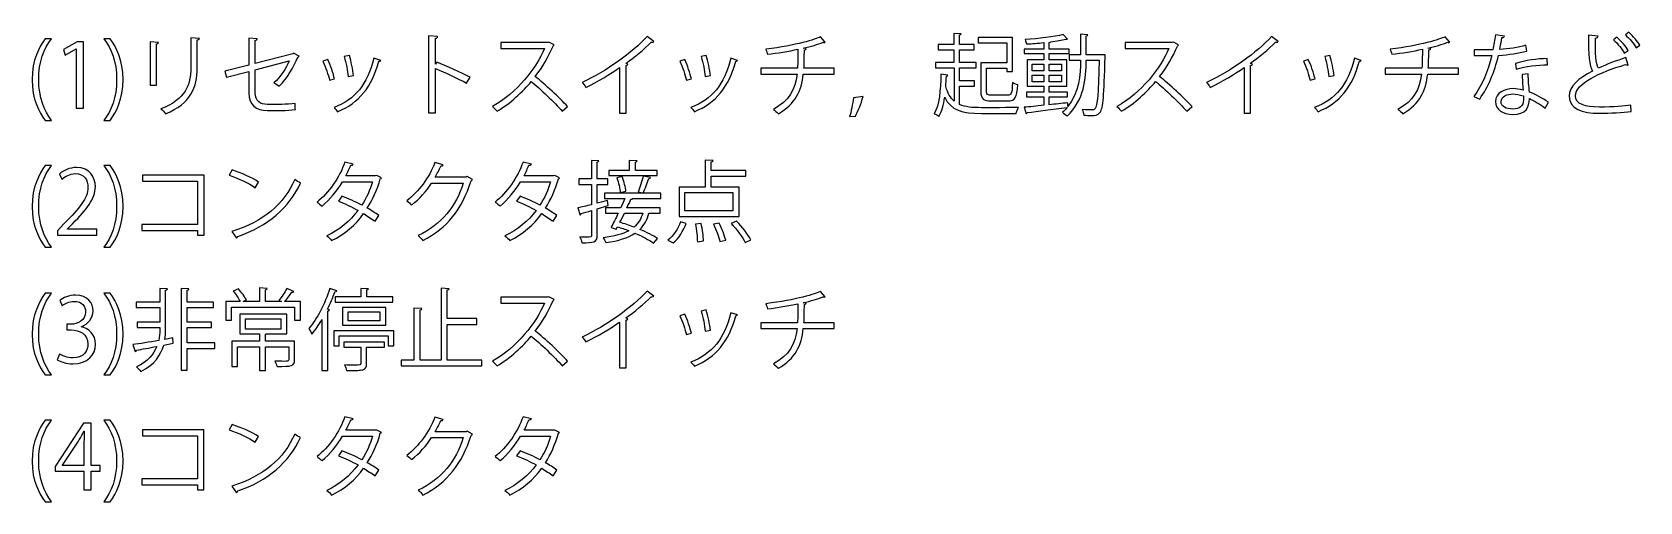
# Model space of a CAD drawing. Extents: x 55 to 793, y 34 to 1048.
# Drawn here: x 72.7 to 241, y 462.9 to 512.1 of the extents above; entities that cross this region are included whole.
import ezdxf

# ---------------------------------------------------------------- set-up
doc = ezdxf.new("R2010")
doc.units = 0
doc.layers.add('1', color=7, linetype='CONTINUOUS')

msp = doc.modelspace()

# ---------------------------------------------------------------- linework, layer by layer
at = {"layer": '1', "color": 7}
for points in [[(115.11328, 511.65184), (114.17578, 511.71434), (114.17578, 503.65184), (114.87891, 503.65184), (114.87891, 508.29246)], [(137.73823, 511.12059), (137.03515, 511.63621)], [(155.68752, 511.05801), (155.20314, 511.60489)], [(169.92578, 511.93309), (169.16015, 511.97999), (169.16015, 510.80812), (167.51953, 510.80812), (167.51953, 510.24562), (169.16015, 510.24562), (169.16015, 508.93312), (167.23828, 508.93312), (167.23828, 508.35499), (169.17578, 508.35499), (169.17578, 504.88624)], [(171.30078, 506.44871), (171.30078, 507.01121), (169.7539, 507.01121), (169.7539, 508.35496), (171.47265, 508.35496), (171.47265, 508.93309), (169.7539, 508.93309), (169.7539, 510.24559), (171.28515, 510.24559), (171.28515, 510.80809), (169.7539, 510.80809), (169.7539, 511.80809)], [(181.0468, 511.37064), (180.57805, 511.85501)], [(183.17187, 511.83939), (182.40625, 511.90189), (182.40625, 509.74564), (181.23437, 509.74564), (181.23437, 509.16751), (182.40625, 509.16751)], [(183, 509.74564), (183, 511.71439)], [(203.0976, 511.12064), (202.39453, 511.63626)], [(221.04681, 511.05806), (220.56244, 511.60494)], [(226.80076, 511.69878), (225.83196, 511.82376)], [(236.57806, 511.69876), (235.56245, 511.77686)], [(239.79681, 512.10501), (239.43744, 511.82376)], [(74.6875, 511.41751), (74.046875, 511.41751)], [(80.828125, 511.41751), (80.1875, 511.41751)], [(85.89453, 511.02684), (85.019531, 511.08934), (85.019531, 506.57371), (85.675781, 506.57371)], [(85.675781, 506.57371), (85.675781, 510.87059)], [(89.285156, 511.51121), (89.285156, 508.33934)], [(90.175781, 511.44871), (89.285156, 511.51121)], [(89.95703, 508.33934), (89.95703, 511.29246)], [(96.238284, 511.41749), (95.347659, 511.46439), (95.347659, 508.63626), (92.847659, 508.01126), (93.00391, 507.38626), (95.347659, 507.99564), (95.347659, 505.74564)], [(100.03516, 509.90184), (99.94141, 509.82374), (96.019534, 508.80812), (96.019534, 511.22999)], [(100.62886, 509.58935), (100.03516, 509.90184)], [(115.01953, 508.94871), (114.87891, 508.74559), (114.87891, 511.46434)], [(126.76953, 511.05809), (126.64453, 511.01119), (121.72265, 511.01119), (121.72265, 510.38619), (126.28515, 510.38619)], [(127.30078, 510.76119), (126.76953, 511.05809)], [(153.70315, 510.40184), (153.39065, 510.43304)], [(172.5664, 505.85496), (172.5664, 508.32371), (174.6914, 508.32371), (174.6914, 507.99559), (175.28515, 507.99559), (175.28515, 511.55809), (171.70703, 511.55809), (171.70703, 510.97996), (174.6914, 510.97996), (174.6914, 508.88621), (171.97265, 508.88621)], [(178.56243, 511.01126), (178.56243, 510.33939), (176.5, 510.33939), (176.5, 509.85501), (178.5625, 509.85501), (178.5625, 509.19876), (176.82812, 509.19876), (176.82812, 506.44876), (178.5625, 506.44876), (178.5625, 505.82376), (176.76562, 505.82376), (176.76562, 505.32376), (178.5625, 505.32376), (178.5625, 504.44876)], [(179.14062, 504.51126), (179.14062, 505.32376), (181.04687, 505.32376), (181.04687, 505.82376), (179.14062, 505.82376), (179.14062, 506.44876), (180.98437, 506.44876), (180.98437, 509.19876), (179.14062, 509.19876), (179.14062, 509.85501), (181.21875, 509.85501), (181.21875, 510.33939), (179.14062, 510.33939), (179.14062, 511.02689)], [(192.1289, 511.05814), (192.0039, 511.01124), (187.08203, 511.01124), (187.08203, 510.38624), (191.64453, 510.38624)], [(192.66015, 510.76124), (192.1289, 511.05814)], [(219.06253, 510.40189), (218.75002, 510.43309)], [(224.72258, 510.24566), (223.61321, 510.24566), (223.61321, 509.65191), (225.45696, 509.65191)], [(229.11321, 510.12066), (229.01951, 510.74566)], [(238.54682, 511.57376), (238.18745, 511.30814)], [(239.32806, 509.91751), (239.73431, 510.18314)], [(240.57805, 510.46439), (240.95305, 510.73001)], [(96.01949, 505.76123), (96.01949, 508.16748), (99.566366, 509.08935)], [(103.61328, 509.22996), (103.11328, 509.05809)], [(105.87891, 509.66741), (105.33203, 509.54246)], [(109.16016, 509.15179), (108.44141, 509.37059)], [(134.16015, 508.40184), (134.16015, 503.62059), (134.83203, 503.62059), (134.83203, 508.60496)], [(140.97265, 509.22996), (140.47265, 509.05809)], [(143.23828, 509.66741), (142.6914, 509.54246)], [(146.51953, 509.15179), (145.80078, 509.37059)], [(152.78124, 508.32364), (148.9375, 508.32364), (148.9375, 507.71426), (152.73437, 507.71426)], [(153.39062, 507.71426), (156.625, 507.71426), (156.625, 508.32371)], [(156.625, 508.32371), (153.45312, 508.32371)], [(171.97265, 508.88621), (171.97265, 505.85496)], [(184.98437, 509.52697), (184.98437, 509.73009), (184.67187, 509.74569), (183, 509.74564)], [(183, 509.16751), (184.375, 509.16751)], [(199.51953, 508.40189), (199.51953, 503.62064), (200.1914, 503.62064), (200.1914, 508.60501)], [(206.25, 509.23001), (205.75, 509.05814)], [(208.51562, 509.66746), (207.96874, 509.54251)], [(211.79688, 509.15184), (211.07812, 509.37064)], [(218.14054, 508.32369), (214.2968, 508.32369), (214.2968, 507.71431), (218.09366, 507.71431)], [(218.74992, 507.71431), (221.98429, 507.71431), (221.98437, 508.32376)], [(221.98437, 508.32376), (218.8125, 508.32376)], [(227.92572, 508.83939), (228.01942, 508.24564)], [(231.30067, 508.69876), (231.26946, 509.33939)], [(239.67188, 508.66749), (239.73438, 508.66749), (239.49994, 509.44876)], [(103.80078, 507.08934), (104.31641, 507.22996)], [(105.75391, 507.46434), (106.31641, 507.55804)], [(118.14453, 506.77684), (118.50391, 507.38621)], [(141.16015, 507.08934), (141.67578, 507.22996)], [(143.11328, 507.46434), (143.67578, 507.55804)], [(168.53516, 507.62062), (167.78516, 507.71432)], [(206.4375, 507.08939), (206.95312, 507.23001)], [(208.39062, 507.46439), (208.95312, 507.55809)], [(229.26958, 507.74564), (228.64453, 507.66751)], [(159.64453, 505.35496), (158.64453, 505.22996)], [(169.75391, 504.52685), (169.75391, 506.44872), (171.30078, 506.44871)], [(173.0664, 504.91746), (174.78515, 504.91746)], [(174.7539, 505.49559), (173.1289, 505.49559)], [(223.58196, 505.35503), (224.19133, 505.10503)], [(228.76946, 505.43314), (228.76946, 504.99564), (228.76946, 504.99564)], [(97.285159, 503.91751), (98.847659, 503.91751)], [(98.816366, 504.54248), (97.30074, 504.54248)], [(128.16015, 503.82369), (128.72265, 504.30807)], [(158.23828, 503.26121), (158.84765, 503.32371)], [(172.05078, 503.60494), (175.67578, 503.60494)], [(176.5, 504.24564), (176.71875, 503.57376)], [(181.07812, 504.30814), (181.07812, 504.71439)], [(193.51953, 503.82374), (194.08203, 504.30812)], [(231.03514, 504.16751), (231.37889, 504.76126)], [(240.04682, 503.79248), (240, 504.46439)], [(74.046875, 502.87064), (74.6875, 502.87064)], [(80.1875, 502.87064), (80.828125, 502.87064)], [(74.6875, 498.14017), (74.046875, 498.14017)], [(80.828125, 498.14017), (80.1875, 498.14017)], [(106.28516, 498.2965), (105.41016, 498.49962)], [(115.70703, 498.21832), (114.83203, 498.46832)], [(124.92578, 498.2965), (124.05078, 498.49962)], [(132.00391, 498.6402), (131.22265, 498.6871), (131.22265, 496.7496), (129.89453, 496.7496), (129.89453, 496.17148), (131.22265, 496.17148), (131.22265, 494.04648)], [(131.81641, 494.2027), (131.81641, 496.17145), (132.94141, 496.17145), (132.94141, 496.74957), (131.81641, 496.74957), (131.81641, 498.5152)], [(135.98828, 498.6402), (135.17578, 498.6871), (135.17578, 497.64023), (133.03515, 497.64023), (133.03515, 497.09335), (138.09765, 497.09335), (138.09765, 497.64023), (135.81641, 497.6402)], [(135.81641, 497.6402), (135.81641, 498.5152)], [(143.9414, 498.65582), (143.1289, 498.70272), (143.1289, 495.89022), (140.39453, 495.89022), (140.39453, 492.82772), (146.66015, 492.82772), (146.66015, 495.89022), (143.7539, 495.8902)], [(143.7539, 495.8902), (143.7539, 497.04645), (147.36328, 497.04645), (147.36328, 497.6402), (143.7539, 497.6402), (143.7539, 498.53082)], [(75.519531, 497.24949), (75.785156, 496.71824)], [(93.597655, 497.68707), (93.300781, 497.12457)], [(105.16016, 496.45275), (108.30078, 496.45275)], [(108.73828, 497.10895), (108.59766, 497.07775), (105.51953, 497.07775)], [(109.23828, 496.85895), (108.73828, 497.10895)], [(118.22265, 496.98395), (118.11328, 496.92145), (114.84766, 496.92145)], [(118.75391, 496.67145), (118.22265, 496.98395)], [(123.80078, 496.45275), (126.94141, 496.45275)], [(127.37891, 497.10895), (127.23828, 497.07775), (124.16015, 497.07775)], [(127.87891, 496.85895), (127.37891, 497.10895)], [(134.44141, 496.98395), (133.87891, 496.85895)], [(137.41015, 496.8902), (136.64453, 497.04645)], [(96.01953, 495.8277), (96.363281, 496.42145)], [(105.09766, 494.93712), (104.73828, 494.40587)], [(114.47266, 496.31207), (117.80078, 496.31207)], [(123.73828, 494.93712), (123.37891, 494.40587)], [(138.48828, 495.24957), (132.59765, 495.24957), (132.59765, 494.7027), (134.70703, 494.7027)], [(134.22265, 495.31207), (134.81641, 495.4527)], [(135.55078, 494.70267), (138.48828, 494.70267), (138.48828, 495.24957)], [(136.09765, 495.3902), (136.61328, 495.2652)], [(129.80078, 493.70273), (130.03515, 492.96835)], [(131.22265, 493.4371), (131.22265, 490.84335)], [(131.8164, 490.84332), (131.8164, 493.60895), (132.97265, 493.9527), (132.91015, 494.49957)], [(134.26953, 493.71832), (132.69141, 493.71832), (132.69141, 493.17145), (134.01953, 493.17145)], [(134.67578, 493.17145), (136.59765, 493.17145)], [(137.23828, 493.17145), (138.39453, 493.17145), (138.39453, 493.71832), (134.92578, 493.71832)], [(76.003906, 492.04637), (75.332031, 491.32762), (75.332031, 490.85887), (79.441406, 490.85887), (79.441406, 491.48392)], [(79.441406, 491.48392), (76.378906, 491.48392), (76.378906, 491.51512), (76.925781, 492.07762)], [(108.56641, 492.31212), (108.95703, 492.9215)], [(127.20703, 492.31212), (127.59765, 492.9215)], [(133.26953, 491.67145), (133.81641, 491.48395), (133.94141, 491.73395)], [(141.1289, 492.0777), (140.55078, 492.24957)], [(142.6914, 492.0621), (142.09765, 492.0152)], [(144.5664, 492.12457), (143.98828, 491.99957)], [(146.41015, 492.3277), (145.84765, 492.0777)], [(93.566406, 491.24957), (94.066406, 490.53082)], [(137.70703, 490.03082), (138.11328, 490.5152)], [(139.20703, 490.34332), (139.76953, 490.04645)], [(142.30078, 490.17145), (142.9414, 490.2496)], [(144.66015, 490.18707), (145.26953, 490.3277)], [(147.3164, 490.0777), (147.89453, 490.37457)], [(74.046875, 489.59329), (74.6875, 489.59329)], [(80.1875, 489.59329), (80.828125, 489.59329)], [(74.6875, 484.77694), (74.046875, 484.77694)], [(80.828125, 484.77689), (80.1875, 484.77694)], [(86.832026, 485.23006), (86.035152, 485.27696), (86.035152, 483.85509), (83.550781, 483.85509), (83.550781, 483.27696), (86.035156, 483.27696), (86.035156, 481.76134), (83.660156, 481.76134), (83.660156, 481.18321), (86.035156, 481.18321), (86.035156, 480.88634)], [(86.644526, 480.88631), (86.644526, 485.10506)], [(89.08203, 485.23006), (88.285156, 485.27696), (88.285156, 476.71446), (88.910156, 476.71446), (88.910156, 479.01134), (91.800781, 479.01134), (91.800781, 479.60509), (88.910156, 479.60506)], [(88.910156, 479.60506), (88.910156, 481.18319), (91.45703, 481.18319), (91.45703, 481.76131), (88.910156, 481.76131), (88.910156, 483.27694), (91.64453, 483.27694), (91.64453, 483.85506), (88.910156, 483.85506), (88.910156, 485.10506)], [(94.253906, 485.23006), (93.722655, 485.01132)], [(97.26953, 485.27694), (96.472655, 485.33944), (96.472655, 483.90194), (94.753906, 483.90194), (95.097655, 484.07382)], [(98.503906, 484.02694), (98.785155, 483.90194), (97.097655, 483.90194), (97.097655, 485.15194)], [(100.05078, 484.96442), (99.316406, 485.26131)], [(104.56641, 485.02689), (103.83203, 485.27689)], [(107.86328, 485.24569), (107.06641, 485.29259), (107.06641, 484.40196), (104.39453, 484.40196), (104.39453, 483.85506)], [(104.39453, 483.85506), (110.42578, 483.85506), (110.42578, 484.40194), (107.69141, 484.40194), (107.69141, 485.12069)], [(116.33203, 485.24569), (115.48828, 485.30819), (115.48828, 477.79257), (113.26953, 477.79257), (113.26953, 483.04256)], [(116.12891, 481.51131), (119.20703, 481.51131), (119.20703, 482.13631), (116.12891, 482.13631), (116.12891, 485.12069)], [(137.73823, 484.48006), (137.03515, 484.99569)], [(155.68752, 484.41768), (155.20314, 484.96455)], [(75.566406, 484.04256), (75.800781, 483.48006)], [(94.45703, 483.90194), (92.941406, 483.90194), (92.941406, 481.96444), (93.535155, 481.96444), (93.535155, 483.33944), (100.14453, 483.33944), (100.14453, 481.96444), (100.76953, 481.96444), (100.76953, 483.90194), (99.097655, 483.90194)], [(103.80078, 483.04256), (103.58203, 483.10506)], [(113.45703, 483.18319), (112.62891, 483.23009), (112.62891, 477.79259), (111.30078, 477.79259), (111.30078, 477.18322), (119.73828, 477.18322), (119.73828, 477.79259), (116.12891, 477.79259), (116.12891, 481.51131)], [(126.76953, 484.41756), (126.64453, 484.37066), (121.72265, 484.37066), (121.72265, 483.74566), (126.28515, 483.74566)], [(127.30078, 484.12066), (126.76953, 484.41756)], [(143.23828, 483.02688), (142.6914, 482.90194)], [(153.70315, 483.76131), (153.39065, 483.79261)], [(76.738281, 481.52694), (76.285156, 481.52694), (76.285156, 480.94881), (76.738281, 480.94881)], [(97.207029, 480.54259), (99.332029, 480.54259), (99.332029, 482.60509), (94.394529, 482.60509), (94.394529, 480.54259), (96.472654, 480.54259), (96.472654, 479.76134), (93.566405, 479.76134), (93.566405, 477.10509), (94.160154, 477.10509), (94.160154, 479.18321), (96.472654, 479.18321), (96.472654, 476.69884), (97.097654, 476.69884), (97.097654, 479.18321), (99.535154, 479.18321), (99.535154, 477.82384)], [(103.00391, 476.69881), (103.61328, 476.69881), (103.61328, 482.91756)], [(103.00391, 482.02689), (103.00391, 476.69881)], [(134.16015, 481.76131), (134.16015, 476.98006), (134.83203, 476.98006), (134.83203, 481.96444)], [(140.97265, 482.58944), (140.47265, 482.41756)], [(146.51953, 482.51126), (145.80078, 482.73006)], [(152.78124, 481.6833), (148.9375, 481.6833), (148.9375, 481.07393), (152.73437, 481.07393)], [(153.39062, 481.07393), (156.625, 481.07393), (156.625, 481.68319)], [(156.625, 481.68319), (153.45312, 481.68319)], [(77.800781, 481.26131), (77.800781, 481.27694)], [(86.441408, 479.35509), (87.441408, 479.55821), (87.410158, 480.10509), (86.566406, 479.94881)], [(97.097655, 479.76131), (97.097655, 480.49569)], [(100.14453, 477.82381), (100.14453, 479.76131), (97.097655, 479.76131)], [(107.67578, 477.41751), (107.67578, 479.13626), (109.56641, 479.13626), (109.56641, 479.65188), (105.28516, 479.65188), (105.28516, 479.13626), (107.06641, 479.13631)], [(141.16015, 480.44881), (141.67578, 480.58944)], [(143.11328, 480.82381), (143.67578, 480.91751)], [(75.535156, 478.41756), (75.300781, 477.82381)], [(83.207032, 479.40196), (83.457032, 478.68321)], [(107.06641, 479.13631), (107.06641, 477.43319)], [(128.16015, 477.18316), (128.72265, 477.66754)], [(74.046875, 476.23006), (74.6875, 476.23006)], [(80.1875, 476.23006), (80.828125, 476.23006)], [(74.6875, 471.49569), (74.046875, 471.49569)], [(80.824219, 471.49569), (80.183594, 471.49569)], [(106.28516, 471.65192), (105.41016, 471.85505)], [(115.70703, 471.57385), (114.83203, 471.82385)], [(124.92578, 471.65192), (124.05078, 471.85505)], [(78.097656, 470.33944), (78.128906, 470.33944)], [(93.593749, 471.04259), (93.296874, 470.48009)], [(96.015625, 469.18322), (96.359374, 469.77697)], [(105.16016, 469.80817), (108.30078, 469.80817)], [(108.73828, 470.46447), (108.59766, 470.43317), (105.51953, 470.43317)], [(109.23828, 470.21437), (108.73828, 470.46447)], [(114.47266, 469.6676), (117.80078, 469.6676)], [(118.22265, 470.33947), (118.11328, 470.27697), (114.84766, 470.27697)], [(118.75391, 470.02697), (118.22265, 470.33947)], [(123.80078, 469.80817), (126.94141, 469.80817)], [(127.37891, 470.46447), (127.23828, 470.43317), (124.16015, 470.43317)], [(127.87891, 470.21437), (127.37891, 470.46447)], [(75.847656, 466.77694), (77.535156, 469.30819)], [(78.097656, 469.23006), (78.097656, 466.76131), (75.847656, 466.76131), (75.847656, 466.77694)], [(105.09766, 468.29255), (104.73828, 467.7613)], [(123.73828, 468.29255), (123.37891, 467.7613)], [(108.56641, 465.66755), (108.95703, 466.27692)], [(127.20703, 465.66755), (127.59765, 466.27692)], [(93.562499, 464.60509), (94.062499, 463.88634)], [(74.046875, 462.94881), (74.6875, 462.94881)], [(80.183594, 462.94881), (80.824219, 462.94881)]]:
    msp.add_lwpolyline(points, dxfattribs=at)
for points in [[(78.050781, 504.13626), (78.050781, 511.08939), (77.378906, 511.08939), (75.941406, 510.27689), (76.128906, 509.69876), (77.269531, 510.37064), (77.285161, 510.37064), (77.285161, 504.13626)], [(178.5625, 508.74564), (178.5625, 508.05814), (177.35937, 508.05814), (177.35937, 508.74564)], [(180.42187, 508.05814), (179.14062, 508.05814), (179.14062, 508.74564), (180.42187, 508.74564)], [(177.35937, 507.60501), (178.5625, 507.60501), (178.5625, 506.90189), (177.35937, 506.90189)], [(179.14062, 506.90189), (179.14062, 507.60501), (180.42187, 507.60501), (180.42187, 506.90189)], [(84.238281, 497.14017), (84.238281, 496.51517), (89.988281, 496.51517), (89.988281, 491.98392), (84.144531, 491.98392), (84.144531, 491.35892), (89.988281, 491.35892), (89.988281, 490.84329), (90.660156, 490.84329), (90.660156, 497.14017)], [(140.98828, 493.40582), (140.98828, 495.31207), (146.01953, 495.31207), (146.01953, 493.40582)], [(109.67578, 483.29256), (105.14453, 483.29256), (105.14453, 481.43319), (109.67578, 481.43319)], [(98.70703, 482.10506), (98.70703, 481.02694), (94.988281, 481.02694), (94.988281, 482.10506)], [(109.05078, 482.83944), (109.05078, 481.90194), (105.73828, 481.90194), (105.73828, 482.83944)], [(104.25391, 479.26131), (104.81641, 479.26131), (104.81641, 480.33944), (109.92578, 480.33944), (109.92578, 479.27694), (110.51953, 479.27694), (110.51953, 480.83944), (104.25391, 480.83944)], [(78.832031, 466.16756), (79.785156, 466.16756), (79.785156, 466.76131), (78.832031, 466.76131), (78.832031, 471.16756), (78.035156, 471.16756), (75.066406, 466.65194), (75.066406, 466.16756), (78.097656, 466.16756), (78.097656, 464.21444), (78.832031, 464.21444)], [(84.234375, 470.49569), (84.234375, 469.87069), (89.984374, 469.87069), (89.984374, 465.33944), (84.140625, 465.33944), (84.140625, 464.71444), (89.984374, 464.71444), (89.984374, 464.19881), (90.65625, 464.19881), (90.65625, 470.49569)]]:
    msp.add_lwpolyline(points, close=True, dxfattribs=at)
for points in [[(114.87891, 511.46434), (115.03515, 511.47994), (115.11328, 511.55804), (115.11328, 511.65184)], [(137.03515, 511.63621), (135.55078, 509.99559), (132.76953, 508.01121), (130.23828, 506.83934)], [(155.20314, 511.60489), (154.62502, 511.35489), (152.70314, 510.71426), (149.45314, 510.32364)], [(169.7539, 511.80809), (169.8789, 511.82369), (169.92578, 511.87059), (169.92578, 511.93309)], [(180.57805, 511.85501), (179.6718, 511.60501), (177.9843, 511.41751), (176.6093, 511.32376)], [(183, 511.71439), (183.10937, 511.72999), (183.15625, 511.77689), (183.17187, 511.83939)], [(202.39453, 511.63626), (200.91015, 509.99564), (198.1289, 508.01126), (195.59765, 506.83939)], [(220.56244, 511.60494), (219.9843, 511.35494), (218.06244, 510.71431), (214.81244, 510.32369)], [(225.83196, 511.82376), (225.76946, 511.27689), (225.67572, 510.76126), (225.56633, 510.26126)], [(226.51951, 511.54253), (226.69137, 511.55813), (226.76951, 511.62063), (226.80076, 511.69878)], [(235.56245, 511.77686), (235.56245, 509.68311), (235.67178, 508.60498), (235.98431, 508.02686)], [(236.29682, 511.46439), (236.48431, 511.49559), (236.57806, 511.57376), (236.57806, 511.69876)], [(239.43744, 511.82376), (239.89056, 511.41751), (240.31244, 510.91751), (240.57805, 510.46439)], [(240.95305, 510.73001), (240.68744, 511.18314), (240.28118, 511.66751), (239.79681, 512.10501)], [(74.046875, 511.41751), (73.390625, 510.54251), (72.671875, 509.19876), (72.671875, 507.12064)], [(73.359375, 507.12064), (73.359375, 509.02689), (73.90625, 510.38626), (74.6875, 511.41751)], [(80.1875, 511.41751), (80.953125, 510.37064), (81.515625, 509.04251), (81.515625, 507.15189)], [(82.1875, 507.13626), (82.1875, 509.21439), (81.484375, 510.55814), (80.828125, 511.41751)], [(85.675781, 510.87059), (85.816406, 510.88619), (85.878906, 510.94869), (85.89453, 511.02684)], [(89.95703, 511.29246), (90.113281, 511.30806), (90.175781, 511.35496), (90.175781, 511.44871)], [(96.019534, 511.22999), (96.144534, 511.26119), (96.222659, 511.30809), (96.238284, 511.41749)], [(126.28515, 510.38619), (125.45703, 508.37057), (123.41015, 505.72994), (120.84765, 504.32369)], [(125.33203, 507.46432), (126.09765, 508.44869), (126.69141, 509.47994), (127.19141, 510.65182)], [(127.19141, 510.65182), (127.23831, 510.66742), (127.28511, 510.71432), (127.30078, 510.76119)], [(134.81641, 508.83934), (135.72265, 509.47996), (136.75391, 510.32371), (137.45703, 511.05809)], [(137.45703, 511.05809), (137.50393, 511.04249), (137.53513, 511.04249), (137.55073, 511.04249)], [(137.55073, 511.04249), (137.64443, 511.04249), (137.69135, 511.07369), (137.73823, 511.12059)], [(149.45314, 510.32364), (149.53124, 510.15176), (149.59377, 509.96426), (149.64064, 509.79239)], [(149.64064, 509.79239), (150.65627, 509.90176), (151.89064, 510.10489), (152.82814, 510.32364)], [(152.82814, 510.32364), (152.82814, 509.57364), (152.82814, 508.94864), (152.78124, 508.32364)], [(153.39065, 510.43304), (154.12502, 510.60491), (154.95315, 510.83929), (155.46877, 511.04241)], [(153.45312, 508.32371), (153.48442, 508.91746), (153.50002, 509.54246), (153.50002, 510.24559)], [(153.50002, 510.24559), (153.62502, 510.26119), (153.68752, 510.32369), (153.70315, 510.40184)], [(155.46877, 511.04241), (155.50007, 511.02681), (155.53127, 511.02681), (155.57815, 511.02681)], [(155.57815, 511.02681), (155.62505, 511.02681), (155.65625, 511.04241), (155.68752, 511.05801)], [(176.6093, 511.32376), (176.6562, 511.18314), (176.7343, 510.99564), (176.76555, 510.87064)], [(176.76555, 510.87064), (177.32805, 510.88624), (177.96868, 510.93314), (178.56243, 511.01126)], [(179.14062, 511.02689), (179.21872, 511.04249), (179.26562, 511.05809), (179.29687, 511.08939)], [(179.29687, 511.08939), (179.89062, 511.16749), (180.45312, 511.26126), (180.875, 511.37064)], [(180.875, 511.37064), (180.9062, 511.35504), (180.9375, 511.35504), (180.9687, 511.35504)], [(180.9687, 511.35504), (181, 511.35504), (181.0312, 511.35504), (181.0468, 511.37064)], [(191.64453, 510.38624), (190.8164, 508.37062), (188.76953, 505.72999), (186.20703, 504.32374)], [(190.6914, 507.46437), (191.45703, 508.44874), (192.05078, 509.47999), (192.55078, 510.65187)], [(192.55078, 510.65187), (192.59768, 510.66747), (192.64448, 510.71437), (192.66015, 510.76124)], [(200.17578, 508.83939), (201.08203, 509.48001), (202.11328, 510.32376), (202.8164, 511.05814)], [(202.8164, 511.05814), (202.8633, 511.04254), (202.8945, 511.04254), (202.9101, 511.04254)], [(202.9101, 511.04254), (203.0038, 511.04254), (203.05073, 511.07374), (203.0976, 511.12064)], [(214.81244, 510.32369), (214.89054, 510.15181), (214.95305, 509.96431), (214.99993, 509.79244)], [(214.99993, 509.79244), (216.01556, 509.90181), (217.24993, 510.10494), (218.18744, 510.32369)], [(218.18744, 510.32369), (218.18744, 509.57369), (218.18744, 508.94869), (218.14054, 508.32369)], [(218.75002, 510.43309), (219.4844, 510.60496), (220.31253, 510.83934), (220.82814, 511.04246)], [(218.8125, 508.32376), (218.8437, 508.91751), (218.8594, 509.54251), (218.8594, 510.24564)], [(218.8594, 510.24564), (218.98433, 510.26124), (219.0469, 510.32374), (219.06253, 510.40189)], [(220.82814, 511.04246), (220.85934, 511.02686), (220.89064, 511.02686), (220.93748, 511.02686)], [(220.93748, 511.02686), (220.98438, 511.02686), (221.01558, 511.04246), (221.04681, 511.05806)], [(225.56633, 510.26126), (225.30072, 510.26126), (225.00384, 510.24566), (224.72258, 510.24566)], [(226.16009, 509.66753), (227.23821, 509.74563), (228.25384, 509.90191), (229.11321, 510.12066)], [(226.28513, 510.29253), (226.36323, 510.65191), (226.457, 511.13628), (226.51951, 511.54253)], [(229.01951, 510.74566), (228.207, 510.49566), (227.19137, 510.33941), (226.28513, 510.29253)], [(236.60931, 508.32376), (236.34369, 508.83939), (236.28119, 509.83939), (236.29682, 511.46439)], [(238.18745, 511.30814), (238.65619, 510.88626), (239.09369, 510.33939), (239.32806, 509.91751)], [(239.73431, 510.18314), (239.48431, 510.62064), (239.03119, 511.15189), (238.54682, 511.57376)], [(89.285156, 508.33934), (89.285156, 506.62059), (88.722656, 505.04246), (86.14453, 504.07371)], [(86.628906, 503.57371), (89.285156, 504.60496), (89.95703, 506.38621), (89.95703, 508.33934)], [(99.566366, 509.08935), (99.253866, 508.35498), (98.691366, 507.41748), (97.972615, 506.79248)], [(98.535115, 506.44873), (99.33199, 507.21435), (100.05074, 508.47998), (100.47261, 509.47998)], [(100.47261, 509.47998), (100.53511, 509.51118), (100.59761, 509.54248), (100.62886, 509.58935)], [(103.11328, 509.05809), (103.39453, 508.46434), (103.67578, 507.62059), (103.80078, 507.08934)], [(104.31641, 507.22996), (104.20703, 507.76121), (103.89453, 508.65184), (103.61328, 509.22996)], [(108.44141, 509.37059), (107.75391, 506.60496), (106.48828, 505.08934), (104.26953, 504.21434)], [(104.62891, 503.77684), (106.87891, 504.69871), (108.23828, 506.35496), (108.95703, 509.05809)], [(105.33203, 509.54246), (105.53516, 508.90184), (105.70703, 508.05809), (105.75391, 507.46434)], [(106.31641, 507.55804), (106.23831, 508.15179), (106.06641, 509.04241), (105.87891, 509.66741)], [(108.95703, 509.05809), (109.05073, 509.05809), (109.14453, 509.07369), (109.16016, 509.15179)], [(114.87891, 508.29246), (115.89453, 507.88621), (117.19141, 507.27684), (118.14453, 506.77684)], [(118.50391, 507.38621), (117.53515, 507.90184), (116.09765, 508.54246), (115.01953, 508.94871)], [(130.62891, 506.32371), (131.89453, 506.94871), (133.17578, 507.69871), (134.16015, 508.40184)], [(135.03515, 508.72996), (135.00395, 508.74556), (134.89453, 508.80806), (134.81641, 508.83934)], [(134.83203, 508.60496), (134.9414, 508.62056), (135.01953, 508.66746), (135.03515, 508.72996)], [(140.47265, 509.05809), (140.7539, 508.46434), (141.03515, 507.62059), (141.16015, 507.08934)], [(141.67578, 507.22996), (141.56641, 507.76121), (141.2539, 508.65184), (140.97265, 509.22996)], [(145.80078, 509.37059), (145.11328, 506.60496), (143.84765, 505.08934), (141.6289, 504.21434)], [(141.98828, 503.77684), (144.23828, 504.69871), (145.59765, 506.35496), (146.3164, 509.05809)], [(142.6914, 509.54246), (142.89453, 508.90184), (143.0664, 508.05809), (143.11328, 507.46434)], [(143.67578, 507.55804), (143.59768, 508.15179), (143.42578, 509.04241), (143.23828, 509.66741)], [(146.3164, 509.05809), (146.4101, 509.05809), (146.5039, 509.07369), (146.51953, 509.15179)], [(181, 503.32376), (182.79687, 504.96439), (183, 507.26126), (183, 509.16751)], [(182.40625, 509.16751), (182.40625, 507.65189), (182.26562, 505.79251), (181.07812, 504.30814)], [(184.375, 509.16751), (184.2813, 505.65189), (184.17187, 504.38626), (183.9375, 504.10501)], [(184.46875, 503.73009), (184.76562, 504.13634), (184.875, 505.44884), (184.98437, 509.52697)], [(195.98828, 506.32376), (197.2539, 506.94876), (198.53515, 507.69876), (199.51953, 508.40189)], [(200.39453, 508.73001), (200.36323, 508.74561), (200.2539, 508.80811), (200.17578, 508.83939)], [(200.1914, 508.60501), (200.30078, 508.62061), (200.3789, 508.66751), (200.39453, 508.73001)], [(205.75, 509.05814), (206.03125, 508.46439), (206.3125, 507.62064), (206.4375, 507.08939)], [(206.95312, 507.23001), (206.84378, 507.76126), (206.53125, 508.65189), (206.25, 509.23001)], [(211.07812, 509.37064), (210.39062, 506.60501), (209.125, 505.08939), (206.90625, 504.21439)], [(207.26562, 503.77689), (209.51562, 504.69876), (210.875, 506.35501), (211.59374, 509.05814)], [(207.96874, 509.54251), (208.17188, 508.90189), (208.34374, 508.05814), (208.39062, 507.46439)], [(208.95312, 507.55809), (208.87502, 508.15184), (208.70312, 509.04246), (208.51562, 509.66746)], [(211.59374, 509.05814), (211.68744, 509.05814), (211.78125, 509.07374), (211.79688, 509.15184)], [(225.45696, 509.65191), (225.06633, 507.96441), (224.42572, 506.57378), (223.58196, 505.35503)], [(224.19133, 505.10503), (225.11321, 506.43316), (225.72258, 507.88628), (226.16009, 509.66753)], [(231.26946, 509.33939), (230.25384, 509.33939), (228.97258, 509.13626), (227.92572, 508.83939)], [(228.01942, 508.24564), (228.98817, 508.52689), (230.25379, 508.69876), (231.30067, 508.69876)], [(234.21874, 505.44876), (234.21874, 506.69876), (236.71874, 507.91751), (239.46874, 508.71439)], [(239.49994, 509.44876), (238.48431, 509.10501), (237.46869, 508.74564), (236.60931, 508.32376)], [(239.46874, 508.71439), (239.53124, 508.68319), (239.59368, 508.66749), (239.67188, 508.66749)], [(72.671875, 507.12064), (72.671875, 505.07376), (73.390625, 503.73001), (74.046875, 502.87064)], [(74.6875, 502.87064), (73.9375, 503.91751), (73.359375, 505.24564), (73.359375, 507.12064)], [(81.515625, 507.15189), (81.515625, 505.26126), (80.953125, 503.90189), (80.1875, 502.87064)], [(80.828125, 502.87064), (81.5, 503.76126), (82.1875, 505.08939), (82.1875, 507.13626)], [(97.972615, 506.79248), (98.160115, 506.69878), (98.39449, 506.5581), (98.535115, 506.44873)], [(121.33203, 503.82369), (122.67578, 504.58932), (124.08203, 505.94869), (124.91015, 506.93307)], [(124.91015, 506.93307), (125.84765, 506.18307), (127.34765, 504.76119), (128.16015, 503.82369)], [(128.72265, 504.30807), (127.86328, 505.26119), (126.34765, 506.65182), (125.33203, 507.46432)], [(130.23828, 506.83934), (130.36328, 506.71434), (130.53515, 506.47996), (130.62891, 506.32371)], [(152.73437, 507.71426), (152.53124, 506.08926), (151.9375, 504.93301), (150.26562, 504.02676)], [(150.78124, 503.57364), (152.57812, 504.60489), (153.1875, 505.93301), (153.39062, 507.71426)], [(167.78516, 507.71432), (167.75386, 506.02682), (167.62891, 504.43307), (167.09766, 503.57369)], [(168.30078, 506.40187), (168.33198, 506.76124), (168.34768, 507.13624), (168.36328, 507.51124)], [(168.36328, 507.51124), (168.47266, 507.51124), (168.51953, 507.55814), (168.53516, 507.62062)], [(175.28515, 506.83934), (175.23825, 505.68309), (175.16015, 505.49559), (174.7539, 505.49559)], [(174.78515, 504.91746), (175.58203, 504.91746), (175.7539, 505.26121), (175.83203, 506.58934)], [(175.83203, 506.58934), (175.67578, 506.63624), (175.41015, 506.72996), (175.28515, 506.83934)], [(186.6914, 503.82374), (188.03515, 504.58937), (189.4414, 505.94874), (190.26953, 506.93312)], [(190.26953, 506.93312), (191.20703, 506.18312), (192.70703, 504.76124), (193.51953, 503.82374)], [(194.08203, 504.30812), (193.22265, 505.26124), (191.70703, 506.65187), (190.6914, 507.46437)], [(195.59765, 506.83939), (195.72265, 506.71439), (195.89453, 506.48001), (195.98828, 506.32376)], [(218.09366, 507.71431), (217.89054, 506.08931), (217.2968, 504.93306), (215.62492, 504.02681)], [(216.14054, 503.57369), (217.93742, 504.60494), (218.5468, 505.93306), (218.74992, 507.71431)], [(228.64453, 507.66751), (228.64453, 507.23001), (228.69143, 506.63626), (228.72263, 506.04251)], [(229.39451, 505.83939), (229.33201, 506.48001), (229.28518, 506.99564), (229.26958, 507.74564)], [(235.98431, 508.02686), (234.53119, 507.27686), (233.54682, 506.41748), (233.54682, 505.41748)], [(95.347659, 505.74564), (95.347659, 504.46439), (96.12891, 503.91751), (97.285159, 503.91751)], [(97.30074, 504.54248), (96.566366, 504.54248), (96.01949, 504.85498), (96.01949, 505.76123)], [(158.64453, 505.22996), (158.56643, 504.63621), (158.3789, 503.71434), (158.23828, 503.26121)], [(158.84765, 503.32371), (159.0664, 503.68309), (159.45703, 504.65184), (159.64453, 505.35496)], [(167.58203, 503.29244), (167.89453, 503.77682), (168.06641, 504.49557), (168.19141, 505.29244)], [(168.19141, 505.29244), (168.86328, 503.93307), (169.97266, 503.60494), (172.05078, 503.60494)], [(169.17578, 504.88624), (168.78515, 505.21437), (168.5039, 505.71437), (168.30078, 506.40187)], [(171.97265, 505.85496), (171.97265, 505.10496), (172.22265, 504.91746), (173.0664, 504.91746)], [(173.1289, 505.49559), (172.66015, 505.49559), (172.5664, 505.55809), (172.5664, 505.85496)], [(227.67577, 506.19876), (226.81638, 506.19876), (225.84763, 505.76126), (225.84763, 504.83939)], [(226.42572, 504.83939), (226.44132, 505.41751), (227.09758, 505.63626), (227.66009, 505.63626)], [(227.66009, 505.63626), (227.98821, 505.63626), (228.37884, 505.57376), (228.76946, 505.43314)], [(227.66014, 503.49564), (229.01951, 503.49564), (229.39451, 504.21439), (229.39451, 505.15189)], [(228.76946, 504.99564), (228.76946, 504.38626), (228.34758, 504.05814), (227.67572, 504.05814)], [(228.72263, 506.04251), (228.34763, 506.13621), (228.00389, 506.19876), (227.67577, 506.19876)], [(231.37889, 504.76126), (230.75389, 505.21439), (229.98826, 505.60501), (229.39451, 505.83939)], [(229.39451, 505.15189), (229.89451, 504.91751), (230.51951, 504.55814), (231.03514, 504.16751)], [(233.54682, 505.41748), (233.56242, 504.05811), (234.89057, 503.62061), (236.73431, 503.62061)], [(236.71874, 504.26126), (235.20312, 504.26126), (234.21874, 504.55814), (234.21874, 505.44876)], [(86.14453, 504.07371), (86.300781, 503.96434), (86.535156, 503.71434), (86.628906, 503.57371)], [(100.19136, 504.65186), (99.83199, 504.60496), (99.191366, 504.54248), (98.816366, 504.54248)], [(98.847659, 503.91751), (99.19141, 503.91751), (99.847659, 503.94871), (100.22266, 503.99561)], [(100.22266, 503.99561), (100.20706, 504.19873), (100.19136, 504.44873), (100.19136, 504.65186)], [(104.26953, 504.21434), (104.39453, 504.10496), (104.55078, 503.90184), (104.62891, 503.77684)], [(120.84765, 504.32369), (121.00391, 504.19869), (121.22265, 503.96432), (121.33203, 503.82369)], [(141.6289, 504.21434), (141.7539, 504.10496), (141.91015, 503.90184), (141.98828, 503.77684)], [(150.26562, 504.02676), (150.42187, 503.90176), (150.64062, 503.72989), (150.78124, 503.57364)], [(167.09766, 503.57369), (167.25391, 503.51119), (167.47266, 503.38619), (167.58203, 503.29244)], [(172.03516, 504.19872), (171.06641, 504.19872), (170.33203, 504.27682), (169.75391, 504.52685)], [(175.92578, 504.21432), (175.39453, 504.19872), (172.44141, 504.19872), (172.03516, 504.19872)], [(175.67578, 503.60494), (175.70708, 503.77682), (175.83203, 504.05807), (175.92578, 504.21432)], [(178.5625, 504.44876), (177.78125, 504.35506), (177.0625, 504.29251), (176.5, 504.24564)], [(176.71875, 503.57376), (176.78125, 503.58936), (176.82812, 503.63626), (176.85937, 503.69876)], [(176.85937, 503.69876), (177.85937, 503.82376), (179.46875, 504.01126), (181, 504.21439)], [(181.07812, 504.71439), (180.4375, 504.63629), (179.78125, 504.57376), (179.14062, 504.51126)], [(181, 504.21439), (180.85937, 504.02689), (180.6875, 503.87064), (180.51562, 503.71439)], [(180.51562, 503.71439), (180.67187, 503.62069), (180.89062, 503.43314), (181, 503.32376)], [(183.67187, 503.96439), (183.45312, 503.96439), (183.04687, 503.96439), (182.57812, 504.01129)], [(182.57812, 504.01129), (182.67182, 503.85504), (182.73437, 503.58942), (182.75, 503.41754)], [(182.75, 503.41754), (183.01562, 503.40194), (183.28125, 503.38634), (183.5, 503.38634)], [(183.5, 503.38634), (183.92187, 503.38634), (184.21875, 503.38634), (184.46875, 503.73009)], [(183.9375, 504.10501), (183.875, 503.99564), (183.78125, 503.96439), (183.67187, 503.96439)], [(186.20703, 504.32374), (186.36328, 504.19874), (186.58203, 503.96437), (186.6914, 503.82374)], [(206.90625, 504.21439), (207.03118, 504.10501), (207.1875, 503.90189), (207.26562, 503.77689)], [(215.62492, 504.02681), (215.78117, 503.90181), (215.99992, 503.72994), (216.14054, 503.57369)], [(225.84763, 504.83939), (225.83203, 503.96439), (226.62889, 503.49564), (227.66014, 503.49564)], [(227.67572, 504.05814), (226.95696, 504.05814), (226.42572, 504.30814), (226.42572, 504.83939)], [(240, 504.46439), (239.34374, 504.37069), (238.20312, 504.26126), (236.71874, 504.26126)], [(236.73431, 503.62061), (237.81245, 503.62061), (239.20306, 503.68311), (240.04682, 503.79248)], [(74.046875, 498.14017), (73.390625, 497.26517), (72.671875, 495.92142), (72.671875, 493.84329)], [(73.359375, 493.84329), (73.359375, 495.74954), (73.90625, 497.10892), (74.6875, 498.14017)], [(80.1875, 498.14017), (80.953125, 497.09329), (81.515625, 495.76517), (81.515625, 493.87454)], [(82.1875, 493.85892), (82.1875, 495.93704), (81.484375, 497.28079), (80.828125, 498.14017)], [(105.41016, 498.49962), (104.84766, 496.9215), (103.70703, 495.24962), (102.48828, 494.32775)], [(105.51953, 497.07775), (105.69141, 497.4215), (105.91016, 497.87462), (106.03516, 498.18712)], [(106.03516, 498.18712), (106.16016, 498.17152), (106.25391, 498.20272), (106.28516, 498.2965)], [(114.83203, 498.46832), (114.20703, 496.84332), (113.12891, 495.42145), (111.87891, 494.43707)], [(115.44141, 498.09332), (115.56641, 498.09332), (115.67578, 498.12452), (115.70703, 498.21832)], [(124.05078, 498.49962), (123.48828, 496.9215), (122.34765, 495.24962), (121.12891, 494.32775)], [(124.16015, 497.07775), (124.33203, 497.4215), (124.55078, 497.87462), (124.67578, 498.18712)], [(124.67578, 498.18712), (124.80078, 498.17152), (124.89453, 498.20272), (124.92578, 498.2965)], [(131.81641, 498.5152), (131.94141, 498.5308), (131.98828, 498.5777), (132.00391, 498.6402)], [(135.81641, 498.5152), (135.92578, 498.5308), (135.97265, 498.5777), (135.98828, 498.6402)], [(143.7539, 498.53082), (143.8789, 498.54642), (143.9414, 498.59332), (143.9414, 498.65582)], [(77.316406, 497.93699), (76.582031, 497.93699), (75.941406, 497.64012), (75.519531, 497.24949)], [(75.785156, 496.71824), (76.113281, 496.98387), (76.613281, 497.29637), (77.175781, 497.29637)], [(77.175781, 497.29637), (78.175781, 497.29637), (78.503906, 496.60887), (78.503906, 495.85887)], [(79.285156, 495.95262), (79.285156, 496.90574), (78.722656, 497.93699), (77.316406, 497.93699)], [(93.300781, 497.12457), (94.253906, 496.79645), (95.347655, 496.31207), (96.01953, 495.8277)], [(100.16016, 496.68707), (99.050781, 494.10895), (96.863281, 492.2652), (93.566406, 491.24957)], [(96.363281, 496.42145), (95.675781, 496.8902), (94.566406, 497.37457), (93.597655, 497.68707)], [(100.76953, 496.31207), (100.56641, 496.40577), (100.34766, 496.53082), (100.16016, 496.68707)], [(103.01953, 493.90587), (103.83203, 494.57775), (104.59766, 495.51525), (105.16016, 496.45275)], [(108.30078, 496.45275), (108.05078, 495.56212), (107.66016, 494.74962), (107.17578, 493.99962)], [(107.75391, 493.68712), (108.31641, 494.5465), (108.78516, 495.609), (109.11328, 496.76525)], [(109.11328, 496.76525), (109.17578, 496.78085), (109.22265, 496.81215), (109.23828, 496.85895)], [(113.56641, 490.29645), (116.12891, 491.60895), (117.64453, 493.53082), (118.61328, 496.54645)], [(114.84766, 496.92145), (115.06641, 497.29645), (115.25391, 497.68707), (115.44141, 498.09332)], [(118.61328, 496.54645), (118.67578, 496.57765), (118.72265, 496.62455), (118.75391, 496.67145)], [(121.66015, 493.90587), (122.47265, 494.57775), (123.23828, 495.51525), (123.80078, 496.45275)], [(126.94141, 496.45275), (126.69141, 495.56212), (126.30078, 494.74962), (125.81641, 493.99962)], [(126.39453, 493.68712), (126.95703, 494.5465), (127.42578, 495.609), (127.75391, 496.76525)], [(127.75391, 496.76525), (127.81641, 496.78085), (127.86328, 496.81215), (127.87891, 496.85895)], [(133.87891, 496.85895), (134.05078, 496.35895), (134.19141, 495.71832), (134.22265, 495.31207)], [(134.81641, 495.4527), (134.78511, 495.84332), (134.62891, 496.48395), (134.44141, 496.98395)], [(136.64453, 497.04645), (136.51953, 496.56207), (136.30078, 495.85895), (136.09765, 495.3902)], [(136.61328, 495.2652), (136.83203, 495.68707), (137.06641, 496.34332), (137.20703, 496.78082)], [(137.20703, 496.78082), (137.33203, 496.79642), (137.39453, 496.81202), (137.41015, 496.8902)], [(78.503906, 495.85887), (78.503906, 494.73387), (77.660156, 493.71824), (76.003906, 492.04637)], [(76.925781, 492.07762), (78.363281, 493.53074), (79.285156, 494.64012), (79.285156, 495.95262)], [(94.191406, 490.73395), (97.33203, 491.78082), (99.597655, 493.7652), (100.76953, 496.31207)], [(107.17578, 493.99962), (106.47266, 494.37462), (105.76953, 494.68712), (105.09766, 494.93712)], [(112.39453, 494.0152), (113.22266, 494.67145), (113.94141, 495.46832), (114.47266, 496.31207)], [(117.80078, 496.31207), (117.01953, 493.84332), (115.51953, 491.98395), (113.08203, 490.81207)], [(125.81641, 493.99962), (125.11328, 494.37462), (124.41015, 494.68712), (123.73828, 494.93712)], [(72.671875, 493.84329), (72.671875, 491.79642), (73.390625, 490.45267), (74.046875, 489.59329)], [(74.6875, 489.59329), (73.9375, 490.64017), (73.359375, 491.96829), (73.359375, 493.84329)], [(81.515625, 493.87454), (81.515625, 491.98392), (80.953125, 490.62454), (80.1875, 489.59329)], [(80.828125, 489.59329), (81.5, 490.48392), (82.1875, 491.81204), (82.1875, 493.85892)], [(102.48828, 494.32775), (102.64453, 494.21837), (102.89453, 494.01525), (103.01953, 493.90587)], [(106.78516, 493.45275), (105.94141, 492.34337), (104.86328, 491.40587), (103.50391, 490.78087)], [(104.01953, 490.2965), (105.41016, 490.96837), (106.51953, 491.9215), (107.36328, 493.109)], [(104.73828, 494.40587), (105.42578, 494.15587), (106.09766, 493.82775), (106.78516, 493.45275)], [(107.36328, 493.109), (107.75391, 492.87462), (108.22266, 492.56212), (108.56641, 492.31212)], [(108.95703, 492.9215), (108.61328, 493.1715), (108.16016, 493.45275), (107.75391, 493.68712)], [(111.87891, 494.43707), (112.05078, 494.3277), (112.26953, 494.1402), (112.39453, 494.0152)], [(121.12891, 494.32775), (121.28515, 494.21837), (121.53515, 494.01525), (121.66015, 493.90587)], [(125.42578, 493.45275), (124.58203, 492.34337), (123.50391, 491.40587), (122.14453, 490.78087)], [(122.66015, 490.2965), (124.05078, 490.96837), (125.16015, 491.9215), (126.00391, 493.109)], [(123.37891, 494.40587), (124.06641, 494.15587), (124.73828, 493.82775), (125.42578, 493.45275)], [(126.00391, 493.109), (126.39453, 492.87462), (126.86328, 492.56212), (127.20703, 492.31212)], [(127.59765, 492.9215), (127.25391, 493.1715), (126.80078, 493.45275), (126.39453, 493.68712)], [(131.22265, 494.04648), (130.69141, 493.90585), (130.19141, 493.79648), (129.80078, 493.70273)], [(130.03515, 492.96835), (130.09765, 492.99955), (130.14453, 493.04645), (130.14453, 493.1246)], [(130.14453, 493.1246), (130.4414, 493.2027), (130.8164, 493.3121), (131.22265, 493.4371)], [(132.91015, 494.49957), (132.53515, 494.40587), (132.17578, 494.29645), (131.81641, 494.2027)], [(134.01953, 493.17145), (133.75391, 492.60895), (133.48828, 492.0777), (133.26953, 491.67145)], [(134.19141, 492.2027), (134.34765, 492.49957), (134.51953, 492.84332), (134.67578, 493.17145)], [(134.70703, 494.7027), (134.58203, 494.3902), (134.42578, 494.06207), (134.26953, 493.71832)], [(134.92578, 493.71832), (135.08203, 494.03082), (135.22265, 494.34332), (135.34765, 494.62457)], [(135.34765, 494.62457), (135.45703, 494.60897), (135.51953, 494.64017), (135.55078, 494.70267)], [(136.59765, 493.17145), (136.41015, 492.56207), (136.11328, 492.0777), (135.67578, 491.7027)], [(136.26953, 491.46832), (136.73828, 491.92145), (137.05078, 492.46832), (137.23828, 493.17145)], [(133.94141, 491.73395), (134.33203, 491.60895), (134.72265, 491.48395), (135.12891, 491.3277)], [(135.67578, 491.7027), (135.17578, 491.8902), (134.66015, 492.06207), (134.19141, 492.2027)], [(138.11328, 490.5152), (137.66015, 490.8277), (137.00391, 491.17145), (136.26953, 491.46832)], [(140.55078, 492.24957), (140.26953, 491.5152), (139.76953, 490.74957), (139.20703, 490.34332)], [(139.76953, 490.04645), (140.34765, 490.5152), (140.84765, 491.3277), (141.1289, 492.0777)], [(142.09765, 492.0152), (142.22265, 491.42145), (142.30078, 490.6402), (142.30078, 490.17145)], [(142.9414, 490.2496), (142.9258, 490.70272), (142.83203, 491.46835), (142.6914, 492.0621)], [(143.98828, 491.99957), (144.28515, 491.42145), (144.5664, 490.6402), (144.66015, 490.18707)], [(145.26953, 490.3277), (145.16015, 490.79645), (144.86328, 491.56207), (144.5664, 492.12457)], [(145.84765, 492.0777), (146.41015, 491.46832), (147.05078, 490.6402), (147.3164, 490.0777)], [(147.89453, 490.37457), (147.6289, 490.92145), (146.97265, 491.73395), (146.41015, 492.3277)], [(94.066406, 490.53082), (94.128896, 490.56212), (94.175779, 490.65582), (94.191406, 490.73395)], [(103.50391, 490.78087), (103.67578, 490.6715), (103.91016, 490.45275), (104.01953, 490.2965)], [(113.08203, 490.81207), (113.26953, 490.67145), (113.45703, 490.4527), (113.56641, 490.29645)], [(122.14453, 490.78087), (122.31641, 490.6715), (122.55078, 490.45275), (122.66015, 490.2965)], [(130.5664, 490.65585), (130.39453, 490.65585), (130.22265, 490.65585), (130.0039, 490.67145)], [(130.0039, 490.67145), (130.0976, 490.48395), (130.1914, 490.23395), (130.20703, 490.06207)], [(130.20703, 490.06207), (131.45703, 490.06207), (131.8164, 490.10897), (131.8164, 490.84332)], [(131.22265, 490.84335), (131.22265, 490.67148), (131.22265, 490.65585), (130.5664, 490.65585)], [(135.12891, 491.3277), (134.47265, 490.96832), (133.58203, 490.73395), (132.44141, 490.59332)], [(132.44141, 490.59332), (132.53511, 490.46832), (132.64453, 490.24957), (132.70703, 490.0777)], [(132.70703, 490.0777), (134.05078, 490.2652), (135.03515, 490.5777), (135.76953, 491.06207)], [(135.76953, 491.06207), (136.55078, 490.73395), (137.23828, 490.35895), (137.70703, 490.03082)], [(74.046875, 484.77694), (73.390625, 483.90194), (72.671875, 482.55819), (72.671875, 480.48006)], [(73.359375, 480.48006), (73.359375, 482.38631), (73.90625, 483.74569), (74.6875, 484.77694)], [(80.1875, 484.77694), (80.953125, 483.73006), (81.515625, 482.40194), (81.515625, 480.51131)], [(82.1875, 480.49564), (82.1875, 482.57376), (81.484375, 483.91751), (80.828125, 484.77689)], [(86.644526, 485.10506), (86.769526, 485.12066), (86.816402, 485.16756), (86.832026, 485.23006)], [(88.910156, 485.10506), (89.019529, 485.12066), (89.08203, 485.16756), (89.08203, 485.23006)], [(93.722655, 485.01132), (93.988281, 484.68319), (94.300781, 484.23006), (94.45703, 483.90194)], [(95.097655, 484.07382), (94.941406, 484.38632), (94.597655, 484.87069), (94.253906, 485.23006)], [(97.097655, 485.15194), (97.222655, 485.16754), (97.26953, 485.21444), (97.26953, 485.27694)], [(99.316406, 485.26131), (99.128906, 484.90194), (98.76953, 484.37069), (98.503906, 484.02694)], [(99.097655, 483.90194), (99.347655, 484.19882), (99.660155, 484.60506), (99.847655, 484.88632)], [(99.847655, 484.88632), (99.925775, 484.87072), (100.00391, 484.88632), (100.05078, 484.96442)], [(103.83203, 485.27689), (103.31641, 483.66751), (102.47266, 482.05814), (101.62891, 481.08939)], [(103.58203, 483.10506), (103.87891, 483.69882), (104.14453, 484.32382), (104.36328, 484.93319)], [(104.36328, 484.93319), (104.47265, 484.93319), (104.55078, 484.96439), (104.56641, 485.02689)], [(107.69141, 485.12069), (107.81641, 485.13629), (107.86328, 485.18319), (107.86328, 485.24569)], [(116.12891, 485.12069), (116.26953, 485.13629), (116.31641, 485.18319), (116.33203, 485.24569)], [(137.03515, 484.99569), (135.55078, 483.35506), (132.76953, 481.37069), (130.23828, 480.19881)], [(155.20314, 484.96455), (154.62502, 484.71455), (152.70314, 484.07393), (149.45314, 483.6833)], [(77.222656, 484.57381), (76.550781, 484.57381), (75.894531, 484.30819), (75.566406, 484.04256)], [(75.800781, 483.48006), (76.082031, 483.68319), (76.566406, 483.93319), (77.066406, 483.93319)], [(77.066406, 483.93319), (77.910156, 483.93319), (78.269531, 483.41756), (78.269531, 482.80819)], [(79.050781, 482.91756), (79.050781, 483.76131), (78.488281, 484.57381), (77.222656, 484.57381)], [(103.61328, 482.91756), (103.72265, 482.93316), (103.78516, 482.98006), (103.80078, 483.04256)], [(113.26953, 483.04256), (113.39453, 483.05816), (113.45703, 483.10506), (113.45703, 483.18319)], [(126.28515, 483.74566), (125.45703, 481.73004), (123.41015, 479.08941), (120.84765, 477.68316)], [(125.33203, 480.82379), (126.09765, 481.80816), (126.69141, 482.83941), (127.19141, 484.01129)], [(127.19141, 484.01129), (127.23831, 484.02689), (127.28511, 484.07379), (127.30078, 484.12066)], [(134.81641, 482.19881), (135.72265, 482.83944), (136.75391, 483.68319), (137.45703, 484.41756)], [(137.45703, 484.41756), (137.50393, 484.40196), (137.53513, 484.40196), (137.55073, 484.40196)], [(137.55073, 484.40196), (137.64443, 484.40196), (137.69135, 484.43326), (137.73823, 484.48006)], [(143.67578, 480.91751), (143.59768, 481.51126), (143.42578, 482.40188), (143.23828, 483.02688)], [(149.45314, 483.6833), (149.53124, 483.51143), (149.59377, 483.32393), (149.64064, 483.15205)], [(149.64064, 483.15205), (150.65627, 483.26143), (151.89064, 483.46455), (152.82814, 483.6833)], [(152.82814, 483.6833), (152.82814, 482.9333), (152.82814, 482.3083), (152.78124, 481.6833)], [(153.39065, 483.79261), (154.12502, 483.96448), (154.95315, 484.19886), (155.46877, 484.40198)], [(153.45312, 481.68319), (153.48442, 482.27694), (153.50002, 482.90194), (153.50002, 483.60506)], [(153.50002, 483.60506), (153.62502, 483.62066), (153.68752, 483.68316), (153.70315, 483.76131)], [(155.46877, 484.40198), (155.50007, 484.38638), (155.53127, 484.38638), (155.57815, 484.38638)], [(155.57815, 484.38638), (155.62505, 484.38638), (155.65625, 484.40198), (155.68752, 484.41768)], [(78.269531, 482.80819), (78.269531, 481.94881), (77.410156, 481.52694), (76.738281, 481.52694)], [(77.800781, 481.27694), (78.597656, 481.57381), (79.050781, 482.21444), (79.050781, 482.91756)], [(101.94141, 480.49564), (102.31641, 480.93314), (102.67578, 481.46439), (103.00391, 482.02689)], [(130.62891, 479.68319), (131.89453, 480.30819), (133.17578, 481.05819), (134.16015, 481.76131)], [(135.03515, 482.08944), (135.00395, 482.10504), (134.89453, 482.16754), (134.81641, 482.19881)], [(134.83203, 481.96444), (134.9414, 481.98004), (135.01953, 482.02694), (135.03515, 482.08944)], [(140.47265, 482.41756), (140.7539, 481.82381), (141.03515, 480.98006), (141.16015, 480.44881)], [(141.67578, 480.58944), (141.56641, 481.12069), (141.2539, 482.01131), (140.97265, 482.58944)], [(145.80078, 482.73006), (145.11328, 479.96444), (143.84765, 478.44881), (141.6289, 477.57381)], [(141.98828, 477.13631), (144.23828, 478.05819), (145.59765, 479.71444), (146.3164, 482.41756)], [(142.6914, 482.90194), (142.89453, 482.26131), (143.0664, 481.41756), (143.11328, 480.82381)], [(146.3164, 482.41756), (146.4101, 482.41756), (146.5039, 482.43316), (146.51953, 482.51126)], [(72.671875, 480.48006), (72.671875, 478.43319), (73.390625, 477.08944), (74.046875, 476.23006)], [(74.6875, 476.23006), (73.9375, 477.27694), (73.359375, 478.60506), (73.359375, 480.48006)], [(76.738281, 480.94881), (77.644531, 480.94881), (78.503906, 480.48006), (78.503906, 479.46444)], [(79.300781, 479.44881), (79.300781, 480.44881), (78.613281, 481.12069), (77.800781, 481.26131)], [(81.515625, 480.51131), (81.515625, 478.62069), (80.953125, 477.26131), (80.1875, 476.23006)], [(80.828125, 476.23006), (81.5, 477.12064), (82.1875, 478.44876), (82.1875, 480.49564)], [(85.925782, 479.83946), (84.894532, 479.65196), (83.925782, 479.49571), (83.207032, 479.40196)], [(86.035156, 480.88634), (86.035156, 480.60509), (86.003906, 480.23009), (85.925782, 479.83946)], [(86.566406, 479.94881), (86.628896, 480.29256), (86.644526, 480.60506), (86.644526, 480.88631)], [(97.097655, 480.49569), (97.144535, 480.51129), (97.175775, 480.52689), (97.207029, 480.54259)], [(101.62891, 481.08939), (101.72261, 480.94876), (101.87891, 480.65189), (101.94141, 480.49564)], [(121.33203, 477.18316), (122.67578, 477.94879), (124.08203, 479.30816), (124.91015, 480.29254)], [(124.91015, 480.29254), (125.84765, 479.54254), (127.34765, 478.12066), (128.16015, 477.18316)], [(128.72265, 477.66754), (127.86328, 478.62066), (126.34765, 480.01129), (125.33203, 480.82379)], [(130.23828, 480.19881), (130.36328, 480.07381), (130.53515, 479.83944), (130.62891, 479.68319)], [(152.73437, 481.07393), (152.53124, 479.44893), (151.9375, 478.29268), (150.26562, 477.38643)], [(150.78124, 476.9333), (152.57812, 477.96455), (153.1875, 479.29268), (153.39062, 481.07393)], [(76.957031, 478.01131), (76.347656, 478.01131), (75.785156, 478.26131), (75.535156, 478.41756)], [(76.941406, 477.38631), (78.503906, 477.38631), (79.300781, 478.35506), (79.300781, 479.44881)], [(78.503906, 479.46444), (78.503906, 478.82381), (78.128906, 478.01131), (76.957031, 478.01131)], [(83.457032, 478.68321), (83.535162, 478.69881), (83.582032, 478.74571), (83.597657, 478.82384)], [(85.722657, 479.21446), (85.410157, 478.41759), (84.785157, 477.60509), (83.582032, 477.08946)], [(83.597657, 478.82384), (84.144532, 478.91754), (84.910157, 479.05821), (85.722657, 479.21446)], [(84.035157, 476.60509), (85.488282, 477.27696), (86.144532, 478.35509), (86.441408, 479.35509)], [(75.300781, 477.82381), (75.628906, 477.60506), (76.253906, 477.38631), (76.941406, 477.38631)], [(83.582032, 477.08946), (83.722657, 476.96446), (83.925782, 476.74571), (84.035157, 476.60509)], [(98.988279, 477.65196), (98.753905, 477.65196), (98.441405, 477.66756), (98.082029, 477.66756)], [(98.082029, 477.66756), (98.160149, 477.51131), (98.269529, 477.29256), (98.300779, 477.12069)], [(98.300779, 477.12069), (99.800779, 477.12069), (100.14453, 477.12069), (100.14453, 477.82381)], [(99.535154, 477.82384), (99.535154, 477.65196), (99.457034, 477.65196), (98.988279, 477.65196)], [(106.31641, 477.26131), (106.05078, 477.26131), (105.72266, 477.26131), (105.37891, 477.27691)], [(105.37891, 477.27691), (105.45701, 477.08941), (105.55078, 476.87066), (105.58203, 476.69878)], [(105.58203, 476.69878), (106.62891, 476.69878), (106.98828, 476.69878), (107.28516, 476.77688)], [(107.06641, 477.43319), (107.06641, 477.26131), (107.03511, 477.26131), (106.31641, 477.26131)], [(107.28516, 476.77688), (107.59766, 476.87058), (107.67578, 477.04251), (107.67578, 477.41751)], [(120.84765, 477.68316), (121.00391, 477.55816), (121.22265, 477.32379), (121.33203, 477.18316)], [(141.6289, 477.57381), (141.7539, 477.46444), (141.91015, 477.26131), (141.98828, 477.13631)], [(150.26562, 477.38643), (150.42187, 477.26143), (150.64062, 477.08955), (150.78124, 476.9333)], [(74.046875, 471.49569), (73.390625, 470.62069), (72.671875, 469.27694), (72.671875, 467.19881)], [(73.359375, 467.19881), (73.359375, 469.10506), (73.90625, 470.46444), (74.6875, 471.49569)], [(80.183594, 471.49569), (80.949219, 470.44881), (81.511719, 469.12069), (81.511719, 467.23006)], [(82.183593, 467.21444), (82.183593, 469.29256), (81.480469, 470.63631), (80.824219, 471.49569)], [(105.41016, 471.85505), (104.84766, 470.27692), (103.70703, 468.60505), (102.48828, 467.68317)], [(105.51953, 470.43317), (105.69141, 470.77692), (105.91016, 471.23005), (106.03516, 471.54255)], [(106.03516, 471.54255), (106.16016, 471.52695), (106.25391, 471.55815), (106.28516, 471.65192)], [(114.83203, 471.82385), (114.20703, 470.19885), (113.12891, 468.77697), (111.87891, 467.7926)], [(114.84766, 470.27697), (115.06641, 470.65197), (115.25391, 471.0426), (115.44141, 471.44885)], [(115.44141, 471.44885), (115.56641, 471.44885), (115.67578, 471.48005), (115.70703, 471.57385)], [(124.05078, 471.85505), (123.48828, 470.27692), (122.34765, 468.60505), (121.12891, 467.68317)], [(124.16015, 470.43317), (124.33203, 470.77692), (124.55078, 471.23005), (124.67578, 471.54255)], [(124.67578, 471.54255), (124.80078, 471.52695), (124.89453, 471.55815), (124.92578, 471.65192)], [(77.535156, 469.30819), (77.722656, 469.62069), (77.878906, 469.91756), (78.097656, 470.33944)], [(78.128906, 470.33944), (78.113276, 469.98006), (78.097656, 469.60506), (78.097656, 469.23006)], [(93.296874, 470.48009), (94.249999, 470.15197), (95.343749, 469.66759), (96.015625, 469.18322)], [(100.15625, 470.04259), (99.046874, 467.46447), (96.859374, 465.62072), (93.562499, 464.60509)], [(96.359374, 469.77697), (95.671874, 470.24572), (94.562499, 470.73009), (93.593749, 471.04259)], [(94.187499, 464.08947), (97.328125, 465.13634), (99.593749, 467.12072), (100.76562, 469.66759)], [(100.76562, 469.66759), (100.5625, 469.76129), (100.34375, 469.88634), (100.15625, 470.04259)], [(103.01953, 467.2613), (103.83203, 467.93317), (104.59766, 468.87067), (105.16016, 469.80817)], [(108.30078, 469.80817), (108.05078, 468.91755), (107.66016, 468.10505), (107.17578, 467.35505)], [(107.75391, 467.04255), (108.31641, 467.90192), (108.78516, 468.96442), (109.11328, 470.12067)], [(109.11328, 470.12067), (109.17578, 470.13627), (109.22265, 470.16757), (109.23828, 470.21437)], [(112.39453, 467.37072), (113.22266, 468.02697), (113.94141, 468.82385), (114.47266, 469.6676)], [(117.80078, 469.6676), (117.01953, 467.19885), (115.51953, 465.33947), (113.08203, 464.1676)], [(113.56641, 463.65197), (116.12891, 464.96447), (117.64453, 466.88635), (118.61328, 469.90197)], [(118.61328, 469.90197), (118.67578, 469.93327), (118.72265, 469.98007), (118.75391, 470.02697)], [(121.66015, 467.2613), (122.47265, 467.93317), (123.23828, 468.87067), (123.80078, 469.80817)], [(126.94141, 469.80817), (126.69141, 468.91755), (126.30078, 468.10505), (125.81641, 467.35505)], [(126.39453, 467.04255), (126.95703, 467.90192), (127.42578, 468.96442), (127.75391, 470.12067)], [(127.75391, 470.12067), (127.81641, 470.13627), (127.86328, 470.16757), (127.87891, 470.21437)], [(107.17578, 467.35505), (106.47266, 467.73005), (105.76953, 468.04255), (105.09766, 468.29255)], [(125.81641, 467.35505), (125.11328, 467.73005), (124.41015, 468.04255), (123.73828, 468.29255)], [(72.671875, 467.19881), (72.671875, 465.15194), (73.390625, 463.80819), (74.046875, 462.94881)], [(74.6875, 462.94881), (73.9375, 463.99569), (73.359375, 465.32381), (73.359375, 467.19881)], [(81.511719, 467.23006), (81.511719, 465.33944), (80.949219, 463.98006), (80.183594, 462.94881)], [(80.824219, 462.94881), (81.496093, 463.83944), (82.183593, 465.16756), (82.183593, 467.21444)], [(102.48828, 467.68317), (102.64453, 467.5738), (102.89453, 467.37067), (103.01953, 467.2613)], [(106.78516, 466.80817), (105.94141, 465.6988), (104.86328, 464.7613), (103.50391, 464.1363)], [(104.01953, 463.65192), (105.41016, 464.3238), (106.51953, 465.27692), (107.36328, 466.46442)], [(104.73828, 467.7613), (105.42578, 467.5113), (106.09766, 467.18317), (106.78516, 466.80817)], [(107.36328, 466.46442), (107.75391, 466.23005), (108.22266, 465.91755), (108.56641, 465.66755)], [(108.95703, 466.27692), (108.61328, 466.52692), (108.16016, 466.80817), (107.75391, 467.04255)], [(111.87891, 467.7926), (112.05078, 467.68322), (112.26953, 467.49572), (112.39453, 467.37072)], [(121.12891, 467.68317), (121.28515, 467.5738), (121.53515, 467.37067), (121.66015, 467.2613)], [(125.42578, 466.80817), (124.58203, 465.6988), (123.50391, 464.7613), (122.14453, 464.1363)], [(122.66015, 463.65192), (124.05078, 464.3238), (125.16015, 465.27692), (126.00391, 466.46442)], [(123.37891, 467.7613), (124.06641, 467.5113), (124.73828, 467.18317), (125.42578, 466.80817)], [(126.00391, 466.46442), (126.39453, 466.23005), (126.86328, 465.91755), (127.20703, 465.66755)], [(127.59765, 466.27692), (127.25391, 466.52692), (126.80078, 466.80817), (126.39453, 467.04255)], [(94.062499, 463.88634), (94.124989, 463.91754), (94.171873, 464.01134), (94.187499, 464.08947)], [(103.50391, 464.1363), (103.67578, 464.02692), (103.91016, 463.80817), (104.01953, 463.65192)], [(113.08203, 464.1676), (113.26953, 464.02697), (113.45703, 463.80822), (113.56641, 463.65197)], [(122.14453, 464.1363), (122.31641, 464.02692), (122.55078, 463.80817), (122.66015, 463.65192)]]:
    msp.add_open_spline(points, degree=3, dxfattribs=at)

doc.saveas('drawing.dxf')
